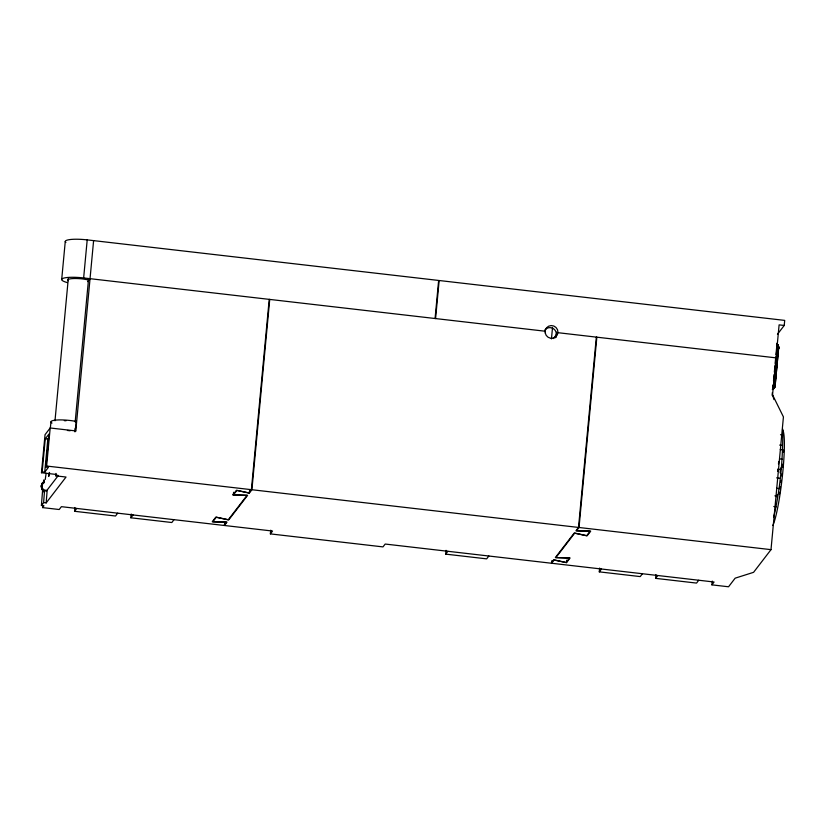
<?xml version="1.0" encoding="UTF-8"?>
<svg xmlns="http://www.w3.org/2000/svg" width="826" height="826" viewBox="0 0 826 826"><rect width="100%" height="100%" fill="white"/><g stroke="black" fill="none" stroke-linecap="round" stroke-linejoin="round"><path stroke-width="1.24" d="M773.704 517.066C780.456 488.465 783.007 458.533 782.769 429.117M42.735 483.974L41.476 485.151L41.682 486.421C45.451 497.975 37.707 482.694 44.315 481.795M42.508 489.653L42.281 487.608M269.214 299.363L251.393 489.673L248.905 492.915L236.453 490.262L232.849 494.95L247.036 495.352L228.296 519.74L215.844 517.086L212.251 521.774L226.427 522.166L223.918 525.439L61.392 506.668L59.204 509.518L42.56 507.598L43.974 505.76L41.414 505.46L42.704 488.889M43.613 502.6L44.583 490.159L47.144 490.458L46.173 502.9L43.613 502.6L41.414 505.46M776.647 343.317L778.701 347.188L775.129 385.794C774.767 386.527 773.714 390.244 773.043 388.602M773.177 389.242L774.716 385.938L778.319 347.54L777.607 344.256L777.204 345.092M46.173 502.9L66.039 477.036L55.807 475.859L56.839 474.516L41.476 472.74L45.038 434.683L50.19 427.982L75.785 430.935L93.606 240.614M42.167 471.852L45.254 438.864L49.033 433.949L45.946 466.938L48.497 467.227L44.728 472.142L42.167 471.852L41.476 472.74M61.692 279.539L65.264 241.471M44.728 472.142L47.815 439.153L49.323 437.191M42.56 507.598L42.797 505.089M45.946 466.938L46.628 466.04L50.19 427.982M50.334 428.312L50.933 421.972M48.662 476.406L48.971 473.091M54.991 420.754L68.331 278.217M55.807 475.859L56.034 473.422M67.34 282.606A19.452 3.603 5.3 0 1 63.716 278.114A19.452 3.603 5.3 0 1 83.643 277.939L87.205 239.881L438.637 280.448L435.075 318.506M75.176 421.921L88.516 279.384M74.815 431.781L75.156 428.157M51.986 423.067A16.912 3.128 5.3 0 1 56.901 420.011A16.912 3.128 5.3 0 1 76.229 421.446L75.28 431.595L75.785 430.935M117.695 513.173L115.516 516.013L74.557 511.294L74.918 507.505M174.007 519.668L171.829 522.517L130.869 517.788L131.22 513.999M596.331 337.122L578.52 527.432L575.939 530.788L590.115 531.211L586.677 535.671L574.246 532.997L555.34 557.602L569.506 558.025L566.068 562.496L553.637 559.822L551.045 563.198L385.174 544.045L382.996 546.895L270.37 533.895L272.559 531.046L224.435 525.491L224.672 522.951M233.366 495.011L233.603 492.451M224.435 525.491L227.016 522.146L212.84 521.722L216.278 517.252L228.709 519.926L247.614 495.321L233.448 494.908L233.686 492.337M233.448 494.908L236.886 490.438L249.318 493.112L249.555 490.541M249.318 493.112L251.909 489.735L269.73 299.425M270.37 533.895L270.721 530.199M435.591 318.568L439.153 280.51L784.7 320.395L784.225 325.465L777.462 334.272M488.847 556.012L486.659 558.861L445.699 554.132L446.061 550.343M551.458 338.897L552.522 327.478M556.135 337.184L556.61 332.197M784.225 325.465L779.104 324.876L772.558 394.859L783.43 416.913L770.999 549.651L753.58 572.325L735.161 578.169L728.542 586.78L711.909 584.86L714.087 582.01L551.551 563.249L551.789 560.709M551.551 563.249L554.06 559.987L566.502 562.661L566.739 560.121M566.502 562.661L570.095 557.973L555.929 557.56L574.669 533.173L587.1 535.847L590.704 531.159L576.538 530.736L579.026 527.494L596.847 337.184M642.422 573.74L640.233 576.589L599.284 571.86L599.635 568.071M698.734 580.244L696.545 583.084L655.596 578.355L655.947 574.576M711.909 584.86L712.26 581.091M772.124 395.324L772.362 392.567M773.518 380.951L774.107 374.663M774.344 372.144L774.933 365.856M775.16 363.337L775.748 357.049M775.986 354.54L776.574 348.252M775.242 380.972L775.717 375.944M776.068 372.165L776.657 365.877M776.894 363.368L777.369 358.329M777.72 354.56L778.185 349.532M774.024 387.363L775.129 385.794L774.52 387.188L772.702 388.055L773.167 384.72C777.978 384.152 771.763 392.113 775.129 385.794L774.045 386.795M44.408 491.005L41.651 488.393L41.372 485.791L42.26 483.437M43.737 482.931L44.005 479.865L43.664 481.455M48.806 476.241L49.55 472.451M777.896 346.507L778.288 345.413L778.66 348.066L776.698 346.992M43.964 482.766L44.139 482.147L41.589 484.707L41.63 487.061M43.179 482.477L41.341 485.894L42.25 488.403M773.291 389.201L777.72 346.352L777.689 344.463L776.75 343.575M44.583 490.159L43.375 491.769A5.71 0.65 -83.4 0 1 42.983 489.828M87.773 281.635L90.044 278.682M75.724 422.107L76.229 421.446M45.988 491.553L58.398 475.404M74.557 511.294L76.746 508.444M130.869 517.788L133.058 514.949M553.43 338.567L557.942 332.692L776.017 357.865M445.699 554.132L447.888 551.283M599.284 571.86L601.462 569.011M655.596 578.355L657.775 575.515M773.095 389.046L775.129 385.794L772.878 387.022M772.32 389.542L774.303 388.044L775.129 385.794L774.406 387.683L772.506 388.912M41.847 485.089L42.591 484.821M41.785 488.507L41.641 484.594L41.352 487.237L41.754 485.75M774.096 386.155L774.778 386M773.033 385.887L775.129 385.535L778.691 347.478L776.781 345.877M83.643 277.939L545.139 331.216M780.508 434.734L783.069 435.023M779.651 445.09L782.212 445.379M780.26 449.581L782.811 449.881M779.692 458.926L782.253 459.225M778.195 469.261L780.756 469.56M776.626 477.872L780.467 478.316M776.636 488.29L779.197 488.579M774.902 495.837L777.452 496.127M773.797 506.503L776.357 506.803M45.254 438.864L47.815 439.153M46.628 466.04L251.393 489.673M251.909 489.735L578.52 527.432M579.026 527.494L770.999 549.651M41.517 485.915L41.62 488.083L43.344 490.634M89.022 280.004L82.848 278.971A13.484 2.499 5.3 0 0 68.083 280.768M776.822 344.896L778.391 346.331L778.66 348.066L778.443 347.281M778.319 347.54L778.66 348.066L777.493 344.297M776.812 344.112L778.381 345.877L778.66 348.066L777.359 344.587M772.558 394.859L773.972 399.598M43.179 489.054L43.189 489.839M65.904 242.472A19.452 3.603 5.3 0 1 87.205 239.881M544.726 330.183A6.484 6.329 37.5 0 1 553.688 328.872A6.484 6.329 37.5 0 1 555.217 337.803M780.591 468.022A49.271 5.606 -83.4 0 1 780.126 472.875M777.359 494.702A49.271 5.606 -83.4 0 1 776.998 496.994M782.418 429.974A49.271 5.606 -83.4 0 1 782.687 473.174A49.271 5.606 -83.4 0 1 772.806 525.512M783.523 450.17A44.088 5.018 -83.4 0 1 783.482 452.318M782.872 464.129A44.088 5.018 -83.4 0 1 782.625 467.279M782.036 473.763A44.088 5.018 -83.4 0 1 781.809 475.952M781.313 480.35A44.088 5.018 -83.4 0 1 781.045 482.549M780.477 486.917A44.088 5.018 -83.4 0 1 780.178 489.064M779.713 492.244A44.088 5.018 -83.4 0 1 779.393 494.32M778.701 461.486A72.616 8.26 -83.4 0 1 778.484 463.954M778.009 468.92A72.616 8.26 -83.4 0 1 777.751 471.429M45.265 479.472A16.51 1.879 -83.4 0 1 46.173 473.329M64.325 420.661A13.484 2.499 5.3 0 1 66.039 420.754M67.412 430.46A16.912 3.128 5.3 0 1 70.148 430.759M778.65 346.714L778.66 348.066L778.65 346.714M545.201 332.878A6.484 6.329 37.5 0 0 555.64 336.956A6.484 6.329 37.5 0 0 553.771 326.012A6.484 6.329 37.5 0 0 545.201 332.878"/></g></svg>
